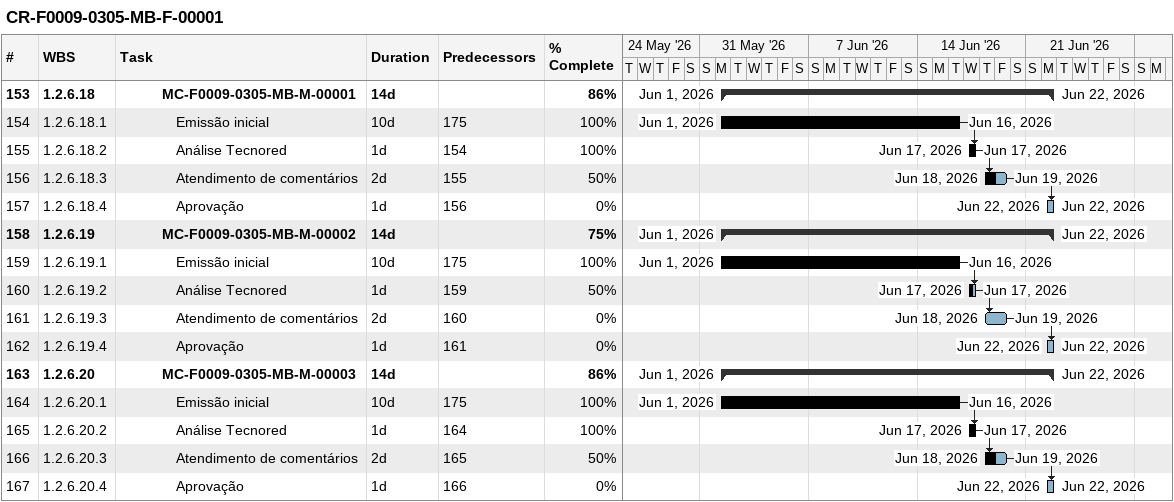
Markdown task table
CR-F0009-0305-MB-F-00001

| ID | WBS | Task | Duration | Start | Finish | Predecessors | % complete |
|---|---|---|---|---|---|---|---|
| 153 | 1.2.6.18 | **MC-F0009-0305-MB-M-00001** | 14d | 2026-06-01 | 2026-06-22 |  | 86 |
| 154 | 1.2.6.18.1 | Emissão inicial | 10d | 2026-06-01 | 2026-06-16 | 175 | 100 |
| 155 | 1.2.6.18.2 | Análise Tecnored | 1d | 2026-06-17 | 2026-06-17 | 154 | 100 |
| 156 | 1.2.6.18.3 | Atendimento de comentários | 2d | 2026-06-18 | 2026-06-19 | 155 | 50 |
| 157 | 1.2.6.18.4 | Aprovação | 1d | 2026-06-22 | 2026-06-22 | 156 | 0 |
| 158 | 1.2.6.19 | **MC-F0009-0305-MB-M-00002** | 14d | 2026-06-01 | 2026-06-22 |  | 75 |
| 159 | 1.2.6.19.1 | Emissão inicial | 10d | 2026-06-01 | 2026-06-16 | 175 | 100 |
| 160 | 1.2.6.19.2 | Análise Tecnored | 1d | 2026-06-17 | 2026-06-17 | 159 | 50 |
| 161 | 1.2.6.19.3 | Atendimento de comentários | 2d | 2026-06-18 | 2026-06-19 | 160 | 0 |
| 162 | 1.2.6.19.4 | Aprovação | 1d | 2026-06-22 | 2026-06-22 | 161 | 0 |
| 163 | 1.2.6.20 | **MC-F0009-0305-MB-M-00003** | 14d | 2026-06-01 | 2026-06-22 |  | 86 |
| 164 | 1.2.6.20.1 | Emissão inicial | 10d | 2026-06-01 | 2026-06-16 | 175 | 100 |
| 165 | 1.2.6.20.2 | Análise Tecnored | 1d | 2026-06-17 | 2026-06-17 | 164 | 100 |
| 166 | 1.2.6.20.3 | Atendimento de comentários | 2d | 2026-06-18 | 2026-06-19 | 165 | 50 |
| 167 | 1.2.6.20.4 | Aprovação | 1d | 2026-06-22 | 2026-06-22 | 166 | 0 |
